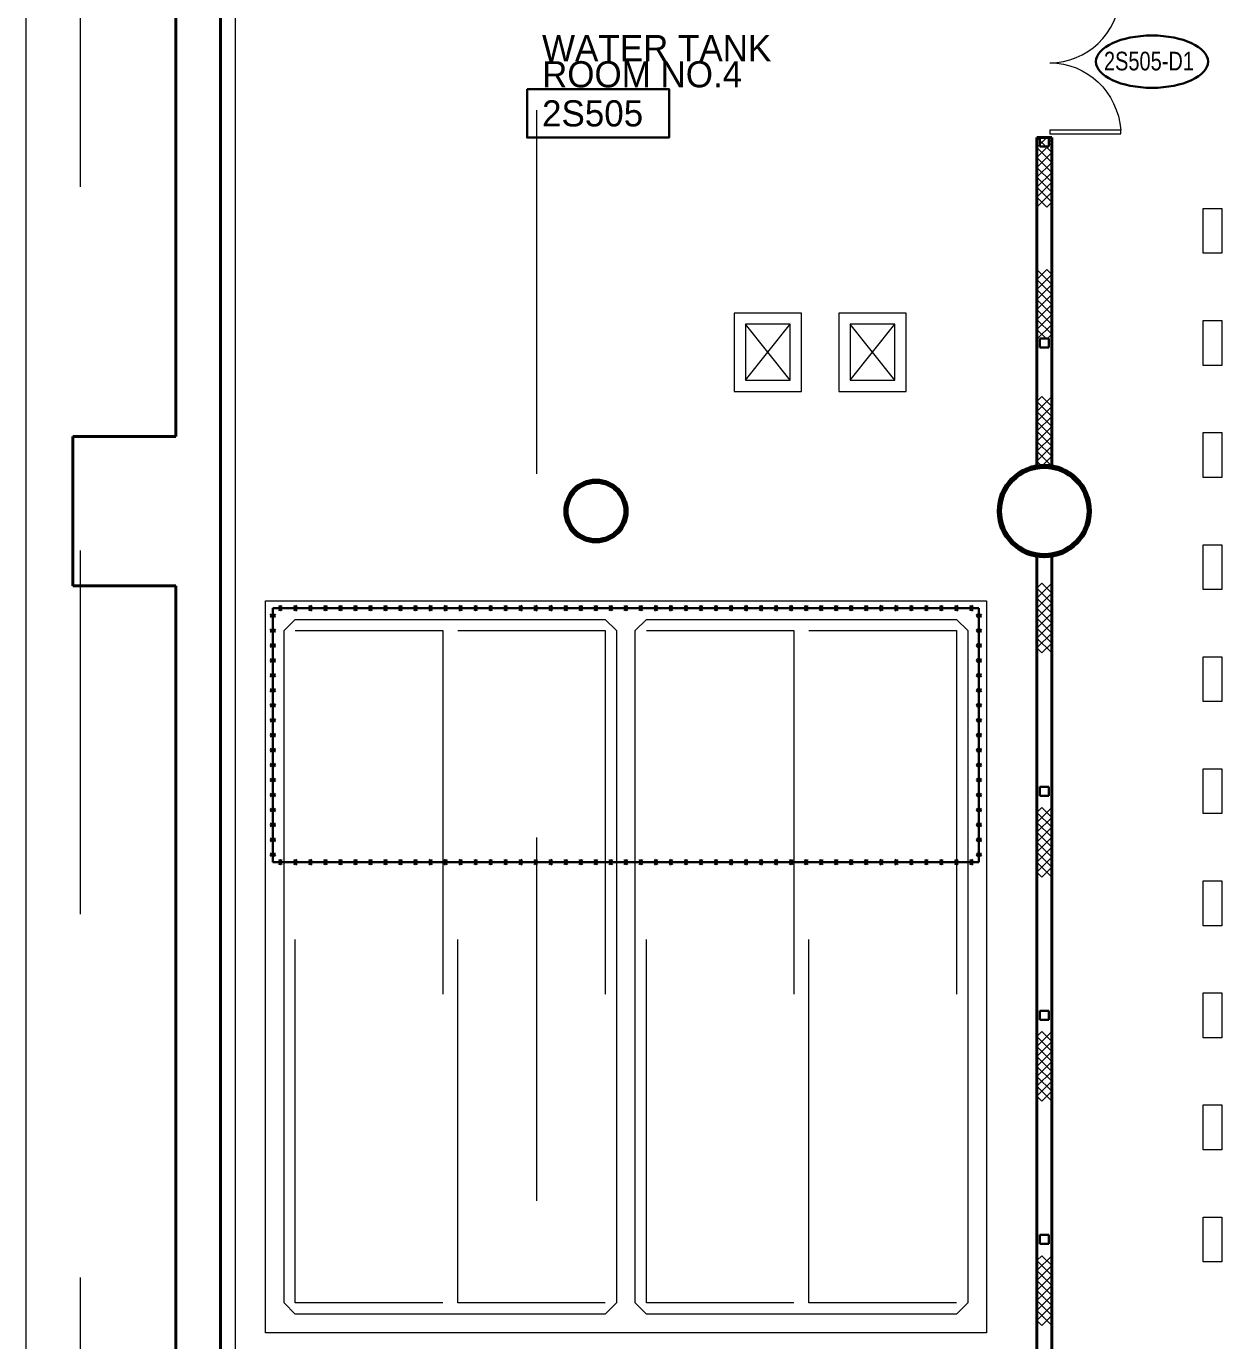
# Model space of a CAD drawing. Header units: metres. Extents: x 1807 to 3745, y 842 to 1968.
# Drawn here: x 3364.38 to 3380.38, y 1212.89 to 1230.49 of the extents above; entities that cross this region are included whole.
import ezdxf
from ezdxf.enums import TextEntityAlignment as Align

# ---------------------------------------------------------------- set-up
doc = ezdxf.new("R2010")
doc.units = ezdxf.units.M
doc.header["$MEASUREMENT"] = 0
doc.linetypes.add('DGN2', pattern=[9.732586, 4.866293, -4.866293])
doc.layers.get('0').update_dxf_attribs({"lineweight": 0})
for name, color, linetype, lineweight in [('Level 1', 7, 'Continuous', 0), ('Level 31', 7, 'Continuous', 0), ('Level 33', 7, 'Continuous', 0), ('Primary Door', 7, 'Continuous', 0), ('TRIRIGA DOOR BOX', 7, 'Continuous', 0)]:
    doc.layers.add(name, color=color, linetype=linetype, lineweight=lineweight)
doc.styles.add('Style-CHAR_FAST_FONT', font='CHAR_FAST_FONT.shx', dxfattribs={"height": 0.2})

# ---------------------------------------------------------------- blocks, each defined once
blk = doc.blocks.new('AnonymusCell_256')
at = {"layer": 'Primary Door', "color": 7, "linetype": 'Continuous', "lineweight": 30}
blk.add_ellipse((0, 0), major_axis=(0.75, 0), ratio=0.466667, dxfattribs=at)
at = {"layer": 'Primary Door', "color": 7, "linetype": 'Continuous', "lineweight": 30, "style": 'Style-CHAR_FAST_FONT', "width": 0.799986}
blk.add_text('2S505-D1', height=0.25, dxfattribs=at).set_placement((-0.643, 0.133), align=Align.TOP_LEFT)

msp = doc.modelspace()

# ---------------------------------------------------------------- linework, layer by layer
at = {"layer": 'Level 1', "color": 7, "linetype": 'Continuous', "lineweight": 40}
for p, q in [((3366.975, 1188.975), (3366.975, 1307.8)), ((3366.375, 1235.4), (3366.375, 1225)), ((3378.1, 1229), (3377.9, 1229)), ((3377.9, 1224.584), (3377.9, 1229)), ((3378.1, 1224.579), (3378.1, 1229)), ((3366.375, 1225), (3365, 1225)), ((3365, 1225), (3365, 1223)), ((3378.1, 1224.6), (3377.9, 1224.6)), ((3377.9, 1212.583), (3377.9, 1223.413)), ((3378.1, 1212.589), (3378.1, 1223.402)), ((3366.375, 1223), (3365, 1223)), ((3366.375, 1223), (3366.375, 1212.6))]:
    msp.add_line(p, q, dxfattribs=at)
at = {"layer": 'Level 1', "color": 7, "linetype": 'DGN2', "lineweight": 13}
msp.add_line((3365.1, 1082.35), (3365.1, 1307.259), dxfattribs=at)
at = {"layer": 'Level 1', "color": 7, "linetype": 'Continuous', "lineweight": 13}
for p, q in [((3364.375, 1186.375), (3364.375, 1306.761)), ((3374.6, 1226.5), (3374, 1226.5)), ((3374, 1226.5), (3374, 1225.75)), ((3374.6, 1225.75), (3374.6, 1226.5)), ((3376, 1226.5), (3375.4, 1226.5)), ((3375.4, 1226.5), (3375.4, 1225.75)), ((3376, 1225.75), (3376, 1226.5)), ((3374, 1225.75), (3374.6, 1225.75)), ((3375.4, 1225.75), (3376, 1225.75)), ((3367.575, 1222.8), (3377.225, 1222.8)), ((3367.575, 1213), (3367.575, 1222.8)), ((3377.225, 1222.8), (3377.225, 1213)), ((3367.825, 1222.4), (3367.975, 1222.55)), ((3367.825, 1213.4), (3367.825, 1222.4)), ((3367.975, 1222.55), (3372.125, 1222.55)), ((3372.125, 1222.55), (3372.275, 1222.4)), ((3372.275, 1222.4), (3372.275, 1213.4)), ((3372.525, 1222.4), (3372.675, 1222.55)), ((3372.525, 1213.4), (3372.525, 1222.4)), ((3372.675, 1222.55), (3376.825, 1222.55)), ((3376.825, 1222.55), (3376.975, 1222.4)), ((3376.975, 1222.4), (3376.975, 1213.4)), ((3367.975, 1213.25), (3367.825, 1213.4)), ((3372.125, 1213.25), (3367.975, 1213.25)), ((3372.275, 1213.4), (3372.125, 1213.25)), ((3372.675, 1213.25), (3372.525, 1213.4)), ((3376.825, 1213.25), (3372.675, 1213.25)), ((3376.975, 1213.4), (3376.825, 1213.25)), ((3377.225, 1213), (3367.575, 1213))]:
    msp.add_line(p, q, dxfattribs=at)
at = {"layer": 'Level 1', "color": 7, "linetype": 'DGN2', "lineweight": 0}
for p, q in [((3371.21, 1078.51), (3371.21, 1301.234)), ((3367.975, 1222.4), (3369.95, 1222.4)), ((3367.975, 1213.4), (3367.975, 1222.4)), ((3369.95, 1222.4), (3369.95, 1213.4)), ((3370.15, 1222.4), (3372.125, 1222.4)), ((3370.15, 1213.4), (3370.15, 1222.4)), ((3372.125, 1222.4), (3372.125, 1213.4)), ((3372.675, 1222.4), (3374.65, 1222.4)), ((3372.675, 1213.4), (3372.675, 1222.4)), ((3374.65, 1222.4), (3374.65, 1213.4)), ((3374.85, 1222.4), (3376.825, 1222.4)), ((3374.85, 1213.4), (3374.85, 1222.4)), ((3376.825, 1222.4), (3376.825, 1213.4)), ((3369.95, 1213.4), (3367.975, 1213.4)), ((3372.125, 1213.4), (3370.15, 1213.4)), ((3374.65, 1213.4), (3372.675, 1213.4)), ((3376.825, 1213.4), (3374.85, 1213.4))]:
    msp.add_line(p, q, dxfattribs=at)
at = {"layer": 'Level 1', "color": 7, "linetype": 'Continuous', "lineweight": 0}
for p, q in [((3367.175, 1212.1), (3367.175, 1241.15)), ((3379.023, 1229.1), (3378.075, 1229.1)), ((3378.075, 1229.1), (3378.075, 1229.05)), ((3379.023, 1229.05), (3379.023, 1229.1)), ((3377.9, 1229), (3378.1, 1228.8)), ((3378.033, 1229), (3377.9, 1228.867)), ((3377.9, 1228.733), (3378.1, 1228.933)), ((3378.1, 1228.933), (3378.033, 1229)), ((3378.075, 1229.05), (3379.023, 1229.05)), ((3377.9, 1228.867), (3378.1, 1228.667)), ((3378.1, 1228.8), (3377.9, 1228.6)), ((3378.1, 1228.533), (3377.9, 1228.733)), ((3378.1, 1228.667), (3377.9, 1228.467)), ((3377.9, 1228.6), (3378.1, 1228.4)), ((3377.9, 1228.333), (3378.1, 1228.533)), ((3377.9, 1228.467), (3378.1, 1228.267)), ((3378.1, 1228.4), (3377.9, 1228.2)), ((3378.1, 1228.133), (3377.9, 1228.333)), ((3378.1, 1228.267), (3377.9, 1228.067)), ((3377.9, 1228.2), (3378.033, 1228.067)), ((3378.033, 1228.067), (3378.1, 1228.133)), ((3380.125, 1228.05), (3380.375, 1228.05)), ((3380.125, 1227.45), (3380.125, 1228.05)), ((3380.375, 1228.05), (3380.375, 1227.45)), ((3380.375, 1227.45), (3380.125, 1227.45)), ((3377.9, 1227.232), (3378.1, 1227.032)), ((3378.033, 1227.232), (3377.9, 1227.099)), ((3377.9, 1226.966), (3378.1, 1227.166)), ((3378.1, 1227.166), (3378.033, 1227.232)), ((3377.9, 1227.099), (3378.1, 1226.899)), ((3378.1, 1227.032), (3377.9, 1226.832)), ((3378.1, 1226.766), (3377.9, 1226.966)), ((3378.1, 1226.899), (3377.9, 1226.699)), ((3377.9, 1226.832), (3378.1, 1226.632)), ((3374.75, 1226.65), (3373.85, 1226.65)), ((3373.85, 1226.65), (3373.85, 1225.6)), ((3374.75, 1225.6), (3374.75, 1226.65)), ((3376.15, 1226.65), (3375.25, 1226.65)), ((3375.25, 1226.65), (3375.25, 1225.6)), ((3376.15, 1225.6), (3376.15, 1226.65)), ((3377.9, 1226.566), (3378.1, 1226.766)), ((3377.9, 1226.699), (3378.1, 1226.499)), ((3378.1, 1226.632), (3377.9, 1226.432)), ((3374, 1225.75), (3374.6, 1226.5)), ((3374.6, 1225.75), (3374, 1226.5)), ((3375.4, 1225.75), (3376, 1226.5)), ((3376, 1225.75), (3375.4, 1226.5)), ((3378.1, 1226.366), (3377.9, 1226.566)), ((3378.1, 1226.499), (3377.9, 1226.299)), ((3380.125, 1226.55), (3380.375, 1226.55)), ((3380.125, 1225.95), (3380.125, 1226.55)), ((3380.375, 1226.55), (3380.375, 1225.95)), ((3377.9, 1226.432), (3378.033, 1226.299)), ((3378.033, 1226.299), (3378.1, 1226.366)), ((3380.375, 1225.95), (3380.125, 1225.95)), ((3373.85, 1225.6), (3374.75, 1225.6)), ((3375.25, 1225.6), (3376.15, 1225.6)), ((3377.967, 1225.533), (3377.9, 1225.467)), ((3377.9, 1225.333), (3378.1, 1225.533)), ((3377.9, 1225.467), (3378.1, 1225.267)), ((3377.9, 1225.2), (3378.1, 1225.4)), ((3378.1, 1225.4), (3377.967, 1225.533)), ((3378.1, 1225.133), (3377.9, 1225.333)), ((3378.1, 1225.267), (3377.9, 1225.067)), ((3378.1, 1225), (3377.9, 1225.2)), ((3377.9, 1224.933), (3378.1, 1225.133)), ((3377.9, 1225.067), (3378.1, 1224.867)), ((3380.125, 1225.05), (3380.375, 1225.05)), ((3380.125, 1224.45), (3380.125, 1225.05)), ((3380.375, 1225.05), (3380.375, 1224.45)), ((3377.9, 1224.8), (3378.1, 1225)), ((3378.1, 1224.733), (3377.9, 1224.933)), ((3378.1, 1224.867), (3377.9, 1224.667)), ((3378.1, 1224.6), (3377.9, 1224.8)), ((3377.967, 1224.6), (3378.1, 1224.733)), ((3377.9, 1224.667), (3377.967, 1224.6)), ((3380.375, 1224.45), (3380.125, 1224.45)), ((3380.125, 1223.55), (3380.375, 1223.55)), ((3380.125, 1222.95), (3380.125, 1223.55)), ((3380.375, 1223.55), (3380.375, 1222.95)), ((3377.967, 1223.033), (3377.9, 1222.967)), ((3377.9, 1222.833), (3378.1, 1223.033)), ((3377.9, 1222.967), (3378.1, 1222.767)), ((3378.1, 1222.9), (3377.967, 1223.033)), ((3380.375, 1222.95), (3380.125, 1222.95)), ((3377.9, 1222.7), (3378.1, 1222.9)), ((3378.1, 1222.633), (3377.9, 1222.833)), ((3378.1, 1222.767), (3377.9, 1222.567)), ((3378.1, 1222.5), (3377.9, 1222.7)), ((3377.9, 1222.433), (3378.1, 1222.633)), ((3377.9, 1222.567), (3378.1, 1222.367)), ((3377.9, 1222.3), (3378.1, 1222.5)), ((3378.1, 1222.233), (3377.9, 1222.433)), ((3378.1, 1222.367), (3377.9, 1222.167)), ((3378.1, 1222.1), (3377.9, 1222.3)), ((3377.967, 1222.1), (3378.1, 1222.233)), ((3377.9, 1222.167), (3377.967, 1222.1)), ((3380.125, 1222.05), (3380.375, 1222.05)), ((3380.125, 1221.45), (3380.125, 1222.05)), ((3380.375, 1222.05), (3380.375, 1221.45)), ((3380.375, 1221.45), (3380.125, 1221.45)), ((3380.125, 1220.55), (3380.375, 1220.55)), ((3380.125, 1219.95), (3380.125, 1220.55)), ((3380.375, 1220.55), (3380.375, 1219.95)), ((3377.967, 1220.033), (3377.9, 1219.967)), ((3377.9, 1219.833), (3378.1, 1220.033)), ((3377.9, 1219.967), (3378.1, 1219.767)), ((3378.1, 1219.9), (3377.967, 1220.033)), ((3380.375, 1219.95), (3380.125, 1219.95)), ((3377.9, 1219.7), (3378.1, 1219.9)), ((3378.1, 1219.633), (3377.9, 1219.833)), ((3378.1, 1219.767), (3377.9, 1219.567)), ((3378.1, 1219.5), (3377.9, 1219.7)), ((3377.9, 1219.433), (3378.1, 1219.633)), ((3377.9, 1219.567), (3378.1, 1219.367)), ((3377.9, 1219.3), (3378.1, 1219.5)), ((3378.1, 1219.233), (3377.9, 1219.433)), ((3378.1, 1219.367), (3377.9, 1219.167)), ((3378.1, 1219.1), (3377.9, 1219.3)), ((3377.967, 1219.1), (3378.1, 1219.233)), ((3377.9, 1219.167), (3377.967, 1219.1)), ((3380.125, 1219.05), (3380.375, 1219.05)), ((3380.125, 1218.45), (3380.125, 1219.05)), ((3380.375, 1219.05), (3380.375, 1218.45)), ((3380.375, 1218.45), (3380.125, 1218.45)), ((3380.125, 1217.55), (3380.375, 1217.55)), ((3380.125, 1216.95), (3380.125, 1217.55)), ((3380.375, 1217.55), (3380.375, 1216.95)), ((3377.967, 1217.033), (3377.9, 1216.967)), ((3377.9, 1216.833), (3378.1, 1217.033)), ((3377.9, 1216.967), (3378.1, 1216.767)), ((3378.1, 1216.9), (3377.967, 1217.033)), ((3380.375, 1216.95), (3380.125, 1216.95)), ((3377.9, 1216.7), (3378.1, 1216.9)), ((3378.1, 1216.633), (3377.9, 1216.833)), ((3378.1, 1216.767), (3377.9, 1216.567)), ((3378.1, 1216.5), (3377.9, 1216.7)), ((3377.9, 1216.433), (3378.1, 1216.633)), ((3377.9, 1216.567), (3378.1, 1216.367)), ((3377.9, 1216.3), (3378.1, 1216.5)), ((3378.1, 1216.233), (3377.9, 1216.433)), ((3378.1, 1216.367), (3377.9, 1216.167)), ((3378.1, 1216.1), (3377.9, 1216.3)), ((3377.9, 1216.167), (3377.967, 1216.1)), ((3377.967, 1216.1), (3378.1, 1216.233)), ((3380.125, 1216.05), (3380.375, 1216.05)), ((3380.125, 1215.45), (3380.125, 1216.05)), ((3380.375, 1216.05), (3380.375, 1215.45)), ((3380.375, 1215.45), (3380.125, 1215.45)), ((3380.125, 1214.55), (3380.375, 1214.55)), ((3380.125, 1213.95), (3380.125, 1214.55)), ((3380.375, 1214.55), (3380.375, 1213.95)), ((3377.967, 1214.033), (3377.9, 1213.967)), ((3377.9, 1213.833), (3378.1, 1214.033)), ((3377.9, 1213.967), (3378.1, 1213.767)), ((3378.1, 1213.9), (3377.967, 1214.033)), ((3377.9, 1213.7), (3378.1, 1213.9)), ((3378.1, 1213.633), (3377.9, 1213.833)), ((3380.375, 1213.95), (3380.125, 1213.95)), ((3378.1, 1213.767), (3377.9, 1213.567)), ((3378.1, 1213.5), (3377.9, 1213.7)), ((3377.9, 1213.433), (3378.1, 1213.633)), ((3377.9, 1213.567), (3378.1, 1213.367)), ((3377.9, 1213.3), (3378.1, 1213.5)), ((3378.1, 1213.233), (3377.9, 1213.433)), ((3378.1, 1213.367), (3377.9, 1213.167)), ((3378.1, 1213.1), (3377.9, 1213.3)), ((3377.9, 1213.167), (3377.967, 1213.1)), ((3377.967, 1213.1), (3378.1, 1213.233))]:
    msp.add_line(p, q, dxfattribs=at)
at = {"layer": 'Level 1', "color": 7, "linetype": 'Continuous', "lineweight": 30}
for p, q in [((3377.94, 1229), (3378.06, 1229)), ((3377.94, 1228.88), (3377.94, 1229)), ((3378.06, 1229), (3378.06, 1228.88)), ((3378.06, 1228.88), (3377.94, 1228.88)), ((3377.94, 1226.31), (3378.06, 1226.31)), ((3377.94, 1226.19), (3377.94, 1226.31)), ((3378.06, 1226.31), (3378.06, 1226.19)), ((3378.06, 1226.19), (3377.94, 1226.19)), ((3367.641, 1222.618), (3367.667, 1222.603)), ((3367.641, 1222.582), (3367.667, 1222.597)), ((3367.667, 1222.603), (3367.683, 1222.603)), ((3367.667, 1222.597), (3367.683, 1222.597)), ((3367.675, 1222.7), (3377.125, 1222.7)), ((3367.675, 1219.3), (3367.675, 1222.7)), ((3367.683, 1222.603), (3367.709, 1222.618)), ((3367.683, 1222.597), (3367.709, 1222.582)), ((3367.758, 1222.734), (3367.773, 1222.708)), ((3367.773, 1222.692), (3367.758, 1222.666)), ((3367.773, 1222.708), (3367.773, 1222.692)), ((3367.793, 1222.734), (3367.778, 1222.708)), ((3367.778, 1222.708), (3367.778, 1222.692)), ((3367.778, 1222.692), (3367.793, 1222.666)), ((3367.959, 1222.734), (3367.974, 1222.708)), ((3367.974, 1222.692), (3367.959, 1222.666)), ((3367.974, 1222.708), (3367.974, 1222.692)), ((3367.994, 1222.734), (3367.979, 1222.708)), ((3367.979, 1222.708), (3367.979, 1222.692)), ((3367.979, 1222.692), (3367.994, 1222.666)), ((3368.16, 1222.734), (3368.175, 1222.708)), ((3368.175, 1222.692), (3368.16, 1222.666)), ((3368.175, 1222.708), (3368.175, 1222.692)), ((3368.195, 1222.734), (3368.18, 1222.708)), ((3368.18, 1222.708), (3368.18, 1222.692)), ((3368.18, 1222.692), (3368.195, 1222.666)), ((3368.361, 1222.734), (3368.376, 1222.708)), ((3368.376, 1222.692), (3368.361, 1222.666)), ((3368.376, 1222.708), (3368.376, 1222.692)), ((3368.396, 1222.734), (3368.382, 1222.708)), ((3368.382, 1222.708), (3368.382, 1222.692)), ((3368.382, 1222.692), (3368.396, 1222.666)), ((3368.562, 1222.734), (3368.577, 1222.708)), ((3368.577, 1222.692), (3368.562, 1222.666)), ((3368.577, 1222.708), (3368.577, 1222.692)), ((3368.597, 1222.734), (3368.583, 1222.708)), ((3368.583, 1222.708), (3368.583, 1222.692)), ((3368.583, 1222.692), (3368.597, 1222.666)), ((3368.763, 1222.734), (3368.778, 1222.708)), ((3368.778, 1222.692), (3368.763, 1222.666)), ((3368.778, 1222.708), (3368.778, 1222.692)), ((3368.799, 1222.734), (3368.784, 1222.708)), ((3368.784, 1222.708), (3368.784, 1222.692)), ((3368.784, 1222.692), (3368.799, 1222.666)), ((3368.964, 1222.734), (3368.979, 1222.708)), ((3368.979, 1222.692), (3368.964, 1222.666)), ((3368.979, 1222.708), (3368.979, 1222.692)), ((3369, 1222.734), (3368.985, 1222.708)), ((3368.985, 1222.708), (3368.985, 1222.692)), ((3368.985, 1222.692), (3369, 1222.666)), ((3369.165, 1222.734), (3369.18, 1222.708)), ((3369.18, 1222.692), (3369.165, 1222.666)), ((3369.18, 1222.708), (3369.18, 1222.692)), ((3369.201, 1222.734), (3369.186, 1222.708)), ((3369.186, 1222.708), (3369.186, 1222.692)), ((3369.186, 1222.692), (3369.201, 1222.666)), ((3369.366, 1222.734), (3369.381, 1222.708)), ((3369.381, 1222.692), (3369.366, 1222.666)), ((3369.381, 1222.708), (3369.381, 1222.692)), ((3369.402, 1222.734), (3369.387, 1222.708)), ((3369.387, 1222.708), (3369.387, 1222.692)), ((3369.387, 1222.692), (3369.402, 1222.666)), ((3369.567, 1222.734), (3369.582, 1222.708)), ((3369.582, 1222.692), (3369.567, 1222.666)), ((3369.582, 1222.708), (3369.582, 1222.692)), ((3369.603, 1222.734), (3369.588, 1222.708)), ((3369.588, 1222.708), (3369.588, 1222.692)), ((3369.588, 1222.692), (3369.603, 1222.666)), ((3369.768, 1222.734), (3369.783, 1222.708)), ((3369.783, 1222.692), (3369.768, 1222.666)), ((3369.783, 1222.708), (3369.783, 1222.692)), ((3369.804, 1222.734), (3369.789, 1222.708)), ((3369.789, 1222.708), (3369.789, 1222.692)), ((3369.789, 1222.692), (3369.804, 1222.666)), ((3369.97, 1222.734), (3369.984, 1222.708)), ((3369.984, 1222.692), (3369.97, 1222.666)), ((3369.984, 1222.708), (3369.984, 1222.692)), ((3370.005, 1222.734), (3369.99, 1222.708)), ((3369.99, 1222.708), (3369.99, 1222.692)), ((3369.99, 1222.692), (3370.005, 1222.666)), ((3370.171, 1222.734), (3370.186, 1222.708)), ((3370.186, 1222.692), (3370.171, 1222.666)), ((3370.186, 1222.708), (3370.186, 1222.692)), ((3370.206, 1222.734), (3370.191, 1222.708)), ((3370.191, 1222.708), (3370.191, 1222.692)), ((3370.191, 1222.692), (3370.206, 1222.666)), ((3370.372, 1222.734), (3370.387, 1222.708)), ((3370.387, 1222.692), (3370.372, 1222.666)), ((3370.387, 1222.708), (3370.387, 1222.692)), ((3370.407, 1222.734), (3370.392, 1222.708)), ((3370.392, 1222.708), (3370.392, 1222.692)), ((3370.392, 1222.692), (3370.407, 1222.666)), ((3370.573, 1222.734), (3370.588, 1222.708)), ((3370.588, 1222.692), (3370.573, 1222.666)), ((3370.588, 1222.708), (3370.588, 1222.692)), ((3370.608, 1222.734), (3370.593, 1222.708)), ((3370.593, 1222.708), (3370.593, 1222.692)), ((3370.593, 1222.692), (3370.608, 1222.666)), ((3370.774, 1222.734), (3370.789, 1222.708)), ((3370.789, 1222.692), (3370.774, 1222.666)), ((3370.789, 1222.708), (3370.789, 1222.692)), ((3370.809, 1222.734), (3370.794, 1222.708)), ((3370.794, 1222.708), (3370.794, 1222.692)), ((3370.794, 1222.692), (3370.809, 1222.666)), ((3370.975, 1222.734), (3370.99, 1222.708)), ((3370.99, 1222.692), (3370.975, 1222.666)), ((3370.99, 1222.708), (3370.99, 1222.692)), ((3371.01, 1222.734), (3370.995, 1222.708)), ((3370.995, 1222.708), (3370.995, 1222.692)), ((3370.995, 1222.692), (3371.01, 1222.666)), ((3371.176, 1222.734), (3371.191, 1222.708)), ((3371.191, 1222.692), (3371.176, 1222.666)), ((3371.191, 1222.708), (3371.191, 1222.692)), ((3371.211, 1222.734), (3371.196, 1222.708)), ((3371.196, 1222.708), (3371.196, 1222.692)), ((3371.196, 1222.692), (3371.211, 1222.666)), ((3371.377, 1222.734), (3371.392, 1222.708)), ((3371.392, 1222.692), (3371.377, 1222.666)), ((3371.392, 1222.708), (3371.392, 1222.692)), ((3371.412, 1222.734), (3371.397, 1222.708)), ((3371.397, 1222.708), (3371.397, 1222.692)), ((3371.397, 1222.692), (3371.412, 1222.666)), ((3371.578, 1222.734), (3371.593, 1222.708)), ((3371.593, 1222.692), (3371.578, 1222.666)), ((3371.593, 1222.708), (3371.593, 1222.692)), ((3371.613, 1222.734), (3371.599, 1222.708)), ((3371.599, 1222.708), (3371.599, 1222.692)), ((3371.599, 1222.692), (3371.613, 1222.666)), ((3371.779, 1222.734), (3371.794, 1222.708)), ((3371.794, 1222.692), (3371.779, 1222.666)), ((3371.794, 1222.708), (3371.794, 1222.692)), ((3371.814, 1222.734), (3371.8, 1222.708)), ((3371.8, 1222.708), (3371.8, 1222.692)), ((3371.8, 1222.692), (3371.814, 1222.666)), ((3371.98, 1222.734), (3371.995, 1222.708)), ((3371.995, 1222.692), (3371.98, 1222.666)), ((3371.995, 1222.708), (3371.995, 1222.692)), ((3372.016, 1222.734), (3372.001, 1222.708)), ((3372.001, 1222.708), (3372.001, 1222.692)), ((3372.001, 1222.692), (3372.016, 1222.666)), ((3372.181, 1222.734), (3372.196, 1222.708)), ((3372.196, 1222.692), (3372.181, 1222.666)), ((3372.196, 1222.708), (3372.196, 1222.692)), ((3372.217, 1222.734), (3372.202, 1222.708)), ((3372.202, 1222.708), (3372.202, 1222.692)), ((3372.202, 1222.692), (3372.217, 1222.666)), ((3372.382, 1222.734), (3372.397, 1222.708)), ((3372.397, 1222.692), (3372.382, 1222.666)), ((3372.397, 1222.708), (3372.397, 1222.692)), ((3372.418, 1222.734), (3372.403, 1222.708)), ((3372.403, 1222.708), (3372.403, 1222.692)), ((3372.403, 1222.692), (3372.418, 1222.666)), ((3372.583, 1222.734), (3372.598, 1222.708)), ((3372.598, 1222.692), (3372.583, 1222.666)), ((3372.598, 1222.708), (3372.598, 1222.692)), ((3372.619, 1222.734), (3372.604, 1222.708)), ((3372.604, 1222.708), (3372.604, 1222.692)), ((3372.604, 1222.692), (3372.619, 1222.666)), ((3372.784, 1222.734), (3372.799, 1222.708)), ((3372.799, 1222.692), (3372.784, 1222.666)), ((3372.799, 1222.708), (3372.799, 1222.692)), ((3372.82, 1222.734), (3372.805, 1222.708)), ((3372.805, 1222.708), (3372.805, 1222.692)), ((3372.805, 1222.692), (3372.82, 1222.666)), ((3372.985, 1222.734), (3373, 1222.708)), ((3373, 1222.692), (3372.985, 1222.666)), ((3373, 1222.708), (3373, 1222.692)), ((3373.021, 1222.734), (3373.006, 1222.708)), ((3373.006, 1222.708), (3373.006, 1222.692)), ((3373.006, 1222.692), (3373.021, 1222.666)), ((3373.187, 1222.734), (3373.201, 1222.708)), ((3373.201, 1222.692), (3373.187, 1222.666)), ((3373.201, 1222.708), (3373.201, 1222.692)), ((3373.222, 1222.734), (3373.207, 1222.708)), ((3373.207, 1222.708), (3373.207, 1222.692)), ((3373.207, 1222.692), (3373.222, 1222.666)), ((3373.388, 1222.734), (3373.403, 1222.708)), ((3373.403, 1222.692), (3373.388, 1222.666)), ((3373.403, 1222.708), (3373.403, 1222.692)), ((3373.423, 1222.734), (3373.408, 1222.708)), ((3373.408, 1222.708), (3373.408, 1222.692)), ((3373.408, 1222.692), (3373.423, 1222.666)), ((3373.589, 1222.734), (3373.604, 1222.708)), ((3373.604, 1222.692), (3373.589, 1222.666)), ((3373.604, 1222.708), (3373.604, 1222.692)), ((3373.624, 1222.734), (3373.609, 1222.708)), ((3373.609, 1222.708), (3373.609, 1222.692)), ((3373.609, 1222.692), (3373.624, 1222.666)), ((3373.79, 1222.734), (3373.805, 1222.708)), ((3373.805, 1222.692), (3373.79, 1222.666)), ((3373.805, 1222.708), (3373.805, 1222.692)), ((3373.825, 1222.734), (3373.81, 1222.708)), ((3373.81, 1222.708), (3373.81, 1222.692)), ((3373.81, 1222.692), (3373.825, 1222.666)), ((3373.991, 1222.734), (3374.006, 1222.708)), ((3374.006, 1222.692), (3373.991, 1222.666)), ((3374.006, 1222.708), (3374.006, 1222.692)), ((3374.026, 1222.734), (3374.011, 1222.708)), ((3374.011, 1222.708), (3374.011, 1222.692)), ((3374.011, 1222.692), (3374.026, 1222.666)), ((3374.192, 1222.734), (3374.207, 1222.708)), ((3374.207, 1222.692), (3374.192, 1222.666)), ((3374.207, 1222.708), (3374.207, 1222.692)), ((3374.227, 1222.734), (3374.212, 1222.708)), ((3374.212, 1222.708), (3374.212, 1222.692)), ((3374.212, 1222.692), (3374.227, 1222.666)), ((3374.393, 1222.734), (3374.408, 1222.708)), ((3374.408, 1222.692), (3374.393, 1222.666)), ((3374.408, 1222.708), (3374.408, 1222.692)), ((3374.428, 1222.734), (3374.413, 1222.708)), ((3374.413, 1222.708), (3374.413, 1222.692)), ((3374.413, 1222.692), (3374.428, 1222.666)), ((3374.594, 1222.734), (3374.609, 1222.708)), ((3374.609, 1222.692), (3374.594, 1222.666)), ((3374.609, 1222.708), (3374.609, 1222.692)), ((3374.629, 1222.734), (3374.614, 1222.708)), ((3374.614, 1222.708), (3374.614, 1222.692)), ((3374.614, 1222.692), (3374.629, 1222.666)), ((3374.795, 1222.734), (3374.81, 1222.708)), ((3374.81, 1222.692), (3374.795, 1222.666)), ((3374.81, 1222.708), (3374.81, 1222.692)), ((3374.83, 1222.734), (3374.816, 1222.708)), ((3374.816, 1222.708), (3374.816, 1222.692)), ((3374.816, 1222.692), (3374.83, 1222.666)), ((3374.996, 1222.734), (3375.011, 1222.708)), ((3375.011, 1222.692), (3374.996, 1222.666)), ((3375.011, 1222.708), (3375.011, 1222.692)), ((3375.032, 1222.734), (3375.017, 1222.708)), ((3375.017, 1222.708), (3375.017, 1222.692)), ((3375.017, 1222.692), (3375.032, 1222.666)), ((3375.197, 1222.734), (3375.212, 1222.708)), ((3375.212, 1222.692), (3375.197, 1222.666)), ((3375.212, 1222.708), (3375.212, 1222.692)), ((3375.233, 1222.734), (3375.218, 1222.708)), ((3375.218, 1222.708), (3375.218, 1222.692)), ((3375.218, 1222.692), (3375.233, 1222.666)), ((3375.398, 1222.734), (3375.413, 1222.708)), ((3375.413, 1222.692), (3375.398, 1222.666)), ((3375.413, 1222.708), (3375.413, 1222.692)), ((3375.434, 1222.734), (3375.419, 1222.708)), ((3375.419, 1222.708), (3375.419, 1222.692)), ((3375.419, 1222.692), (3375.434, 1222.666)), ((3375.599, 1222.734), (3375.614, 1222.708)), ((3375.614, 1222.692), (3375.599, 1222.666)), ((3375.614, 1222.708), (3375.614, 1222.692)), ((3375.635, 1222.734), (3375.62, 1222.708)), ((3375.62, 1222.708), (3375.62, 1222.692)), ((3375.62, 1222.692), (3375.635, 1222.666)), ((3375.8, 1222.734), (3375.815, 1222.708)), ((3375.815, 1222.692), (3375.8, 1222.666)), ((3375.815, 1222.708), (3375.815, 1222.692)), ((3375.836, 1222.734), (3375.821, 1222.708)), ((3375.821, 1222.708), (3375.821, 1222.692)), ((3375.821, 1222.692), (3375.836, 1222.666)), ((3376.001, 1222.734), (3376.016, 1222.708)), ((3376.016, 1222.692), (3376.001, 1222.666)), ((3376.016, 1222.708), (3376.016, 1222.692)), ((3376.037, 1222.734), (3376.022, 1222.708)), ((3376.022, 1222.708), (3376.022, 1222.692)), ((3376.022, 1222.692), (3376.037, 1222.666)), ((3376.203, 1222.734), (3376.217, 1222.708)), ((3376.217, 1222.692), (3376.203, 1222.666)), ((3376.217, 1222.708), (3376.217, 1222.692)), ((3376.238, 1222.734), (3376.223, 1222.708)), ((3376.223, 1222.708), (3376.223, 1222.692)), ((3376.223, 1222.692), (3376.238, 1222.666)), ((3376.404, 1222.734), (3376.418, 1222.708)), ((3376.418, 1222.692), (3376.404, 1222.666)), ((3376.418, 1222.708), (3376.418, 1222.692)), ((3376.439, 1222.734), (3376.424, 1222.708)), ((3376.424, 1222.708), (3376.424, 1222.692)), ((3376.424, 1222.692), (3376.439, 1222.666)), ((3376.605, 1222.734), (3376.62, 1222.708)), ((3376.62, 1222.692), (3376.605, 1222.666)), ((3376.62, 1222.708), (3376.62, 1222.692)), ((3376.64, 1222.734), (3376.625, 1222.708)), ((3376.625, 1222.708), (3376.625, 1222.692)), ((3376.625, 1222.692), (3376.64, 1222.666)), ((3376.806, 1222.734), (3376.821, 1222.708)), ((3376.821, 1222.692), (3376.806, 1222.666)), ((3376.821, 1222.708), (3376.821, 1222.692)), ((3376.841, 1222.734), (3376.826, 1222.708)), ((3376.826, 1222.708), (3376.826, 1222.692)), ((3376.826, 1222.692), (3376.841, 1222.666)), ((3377.007, 1222.734), (3377.022, 1222.708)), ((3377.022, 1222.692), (3377.007, 1222.666)), ((3377.022, 1222.708), (3377.022, 1222.692)), ((3377.042, 1222.734), (3377.027, 1222.708)), ((3377.027, 1222.708), (3377.027, 1222.692)), ((3377.027, 1222.692), (3377.042, 1222.666)), ((3377.117, 1222.603), (3377.091, 1222.618)), ((3377.117, 1222.597), (3377.091, 1222.582)), ((3377.133, 1222.603), (3377.117, 1222.603)), ((3377.133, 1222.597), (3377.117, 1222.597)), ((3377.125, 1222.7), (3377.125, 1219.3)), ((3377.159, 1222.618), (3377.133, 1222.603)), ((3377.159, 1222.582), (3377.133, 1222.597)), ((3367.641, 1222.418), (3367.667, 1222.403)), ((3367.641, 1222.382), (3367.667, 1222.397)), ((3367.667, 1222.403), (3367.683, 1222.403)), ((3367.667, 1222.397), (3367.683, 1222.397)), ((3367.683, 1222.403), (3367.709, 1222.418)), ((3367.683, 1222.397), (3367.709, 1222.382)), ((3377.117, 1222.403), (3377.091, 1222.418)), ((3377.117, 1222.397), (3377.091, 1222.382)), ((3377.133, 1222.403), (3377.117, 1222.403)), ((3377.133, 1222.397), (3377.117, 1222.397)), ((3377.159, 1222.418), (3377.133, 1222.403)), ((3377.159, 1222.382), (3377.133, 1222.397)), ((3367.641, 1222.218), (3367.667, 1222.203)), ((3367.641, 1222.182), (3367.667, 1222.197)), ((3367.667, 1222.203), (3367.683, 1222.203)), ((3367.667, 1222.197), (3367.683, 1222.197)), ((3367.683, 1222.203), (3367.709, 1222.218)), ((3367.683, 1222.197), (3367.709, 1222.182)), ((3377.117, 1222.203), (3377.091, 1222.218)), ((3377.117, 1222.197), (3377.091, 1222.182)), ((3377.133, 1222.203), (3377.117, 1222.203)), ((3377.133, 1222.197), (3377.117, 1222.197)), ((3377.159, 1222.218), (3377.133, 1222.203)), ((3377.159, 1222.182), (3377.133, 1222.197)), ((3367.641, 1222.018), (3367.667, 1222.003)), ((3367.641, 1221.982), (3367.667, 1221.997)), ((3367.667, 1222.003), (3367.683, 1222.003)), ((3367.667, 1221.997), (3367.683, 1221.997)), ((3367.683, 1222.003), (3367.709, 1222.018)), ((3367.683, 1221.997), (3367.709, 1221.982)), ((3377.117, 1222.003), (3377.091, 1222.018)), ((3377.117, 1221.997), (3377.091, 1221.982)), ((3377.133, 1222.003), (3377.117, 1222.003)), ((3377.133, 1221.997), (3377.117, 1221.997)), ((3377.159, 1222.018), (3377.133, 1222.003)), ((3377.159, 1221.982), (3377.133, 1221.997)), ((3367.641, 1221.818), (3367.667, 1221.803)), ((3367.641, 1221.782), (3367.667, 1221.797)), ((3367.667, 1221.803), (3367.683, 1221.803)), ((3367.667, 1221.797), (3367.683, 1221.797)), ((3367.683, 1221.803), (3367.709, 1221.818)), ((3367.683, 1221.797), (3367.709, 1221.782)), ((3377.117, 1221.803), (3377.091, 1221.818)), ((3377.117, 1221.797), (3377.091, 1221.782)), ((3377.133, 1221.803), (3377.117, 1221.803)), ((3377.133, 1221.797), (3377.117, 1221.797)), ((3377.159, 1221.818), (3377.133, 1221.803)), ((3377.159, 1221.782), (3377.133, 1221.797)), ((3367.641, 1221.618), (3367.667, 1221.603)), ((3367.641, 1221.582), (3367.667, 1221.597)), ((3367.667, 1221.603), (3367.683, 1221.603)), ((3367.667, 1221.597), (3367.683, 1221.597)), ((3367.683, 1221.603), (3367.709, 1221.618)), ((3367.683, 1221.597), (3367.709, 1221.582)), ((3377.117, 1221.603), (3377.091, 1221.618)), ((3377.117, 1221.597), (3377.091, 1221.582)), ((3377.133, 1221.603), (3377.117, 1221.603)), ((3377.133, 1221.597), (3377.117, 1221.597)), ((3377.159, 1221.618), (3377.133, 1221.603)), ((3377.159, 1221.582), (3377.133, 1221.597)), ((3367.641, 1221.418), (3367.667, 1221.403)), ((3367.641, 1221.382), (3367.667, 1221.397)), ((3367.667, 1221.403), (3367.683, 1221.403)), ((3367.667, 1221.397), (3367.683, 1221.397)), ((3367.683, 1221.403), (3367.709, 1221.418)), ((3367.683, 1221.397), (3367.709, 1221.382)), ((3377.117, 1221.403), (3377.091, 1221.418)), ((3377.117, 1221.397), (3377.091, 1221.382)), ((3377.133, 1221.403), (3377.117, 1221.403)), ((3377.133, 1221.397), (3377.117, 1221.397)), ((3377.159, 1221.418), (3377.133, 1221.403)), ((3377.159, 1221.382), (3377.133, 1221.397)), ((3367.641, 1221.218), (3367.667, 1221.203)), ((3367.641, 1221.182), (3367.667, 1221.197)), ((3367.667, 1221.203), (3367.683, 1221.203)), ((3367.667, 1221.197), (3367.683, 1221.197)), ((3367.683, 1221.203), (3367.709, 1221.218)), ((3367.683, 1221.197), (3367.709, 1221.182)), ((3377.117, 1221.203), (3377.091, 1221.218)), ((3377.117, 1221.197), (3377.091, 1221.182)), ((3377.133, 1221.203), (3377.117, 1221.203)), ((3377.133, 1221.197), (3377.117, 1221.197)), ((3377.159, 1221.218), (3377.133, 1221.203)), ((3377.159, 1221.182), (3377.133, 1221.197)), ((3367.641, 1221.018), (3367.667, 1221.003)), ((3367.641, 1220.982), (3367.667, 1220.997)), ((3367.667, 1221.003), (3367.683, 1221.003)), ((3367.667, 1220.997), (3367.683, 1220.997)), ((3367.683, 1221.003), (3367.709, 1221.018)), ((3367.683, 1220.997), (3367.709, 1220.982)), ((3377.117, 1221.003), (3377.091, 1221.018)), ((3377.117, 1220.997), (3377.091, 1220.982)), ((3377.133, 1221.003), (3377.117, 1221.003)), ((3377.133, 1220.997), (3377.117, 1220.997)), ((3377.159, 1221.018), (3377.133, 1221.003)), ((3377.159, 1220.982), (3377.133, 1220.997)), ((3367.641, 1220.818), (3367.667, 1220.803)), ((3367.683, 1220.803), (3367.709, 1220.818)), ((3377.117, 1220.803), (3377.091, 1220.818)), ((3377.159, 1220.818), (3377.133, 1220.803)), ((3367.641, 1220.782), (3367.667, 1220.797)), ((3367.667, 1220.803), (3367.683, 1220.803)), ((3367.667, 1220.797), (3367.683, 1220.797)), ((3367.683, 1220.797), (3367.709, 1220.782)), ((3377.117, 1220.797), (3377.091, 1220.782)), ((3377.133, 1220.803), (3377.117, 1220.803)), ((3377.133, 1220.797), (3377.117, 1220.797)), ((3377.159, 1220.782), (3377.133, 1220.797)), ((3367.641, 1220.618), (3367.667, 1220.603)), ((3367.641, 1220.582), (3367.667, 1220.597)), ((3367.667, 1220.603), (3367.683, 1220.603)), ((3367.667, 1220.597), (3367.683, 1220.597)), ((3367.683, 1220.603), (3367.709, 1220.618)), ((3367.683, 1220.597), (3367.709, 1220.582)), ((3377.117, 1220.603), (3377.091, 1220.618)), ((3377.117, 1220.597), (3377.091, 1220.582)), ((3377.133, 1220.603), (3377.117, 1220.603)), ((3377.133, 1220.597), (3377.117, 1220.597)), ((3377.159, 1220.618), (3377.133, 1220.603)), ((3377.159, 1220.582), (3377.133, 1220.597)), ((3367.641, 1220.418), (3367.667, 1220.403)), ((3367.641, 1220.382), (3367.667, 1220.397)), ((3367.667, 1220.403), (3367.683, 1220.403)), ((3367.667, 1220.397), (3367.683, 1220.397)), ((3367.683, 1220.403), (3367.709, 1220.418)), ((3367.683, 1220.397), (3367.709, 1220.382)), ((3377.117, 1220.403), (3377.091, 1220.418)), ((3377.117, 1220.397), (3377.091, 1220.382)), ((3377.133, 1220.403), (3377.117, 1220.403)), ((3377.133, 1220.397), (3377.117, 1220.397)), ((3377.159, 1220.418), (3377.133, 1220.403)), ((3377.159, 1220.382), (3377.133, 1220.397)), ((3377.94, 1220.31), (3378.06, 1220.31)), ((3377.94, 1220.19), (3377.94, 1220.31)), ((3378.06, 1220.31), (3378.06, 1220.19)), ((3367.641, 1220.218), (3367.667, 1220.203)), ((3367.641, 1220.182), (3367.667, 1220.197)), ((3367.667, 1220.203), (3367.683, 1220.203)), ((3367.667, 1220.197), (3367.683, 1220.197)), ((3367.683, 1220.203), (3367.709, 1220.218)), ((3367.683, 1220.197), (3367.709, 1220.182)), ((3377.117, 1220.203), (3377.091, 1220.218)), ((3377.117, 1220.197), (3377.091, 1220.182)), ((3377.133, 1220.203), (3377.117, 1220.203)), ((3377.133, 1220.197), (3377.117, 1220.197)), ((3377.159, 1220.218), (3377.133, 1220.203)), ((3377.159, 1220.182), (3377.133, 1220.197)), ((3378.06, 1220.19), (3377.94, 1220.19)), ((3367.641, 1220.018), (3367.667, 1220.003)), ((3367.641, 1219.982), (3367.667, 1219.997)), ((3367.667, 1220.003), (3367.683, 1220.003)), ((3367.667, 1219.997), (3367.683, 1219.997)), ((3367.683, 1220.003), (3367.709, 1220.018)), ((3367.683, 1219.997), (3367.709, 1219.982)), ((3377.117, 1220.003), (3377.091, 1220.018)), ((3377.117, 1219.997), (3377.091, 1219.982)), ((3377.133, 1220.003), (3377.117, 1220.003)), ((3377.133, 1219.997), (3377.117, 1219.997)), ((3377.159, 1220.018), (3377.133, 1220.003)), ((3377.159, 1219.982), (3377.133, 1219.997)), ((3367.641, 1219.818), (3367.667, 1219.803)), ((3367.641, 1219.782), (3367.667, 1219.797)), ((3367.667, 1219.803), (3367.683, 1219.803)), ((3367.667, 1219.797), (3367.683, 1219.797)), ((3367.683, 1219.803), (3367.709, 1219.818)), ((3367.683, 1219.797), (3367.709, 1219.782)), ((3377.117, 1219.803), (3377.091, 1219.818)), ((3377.117, 1219.797), (3377.091, 1219.782)), ((3377.133, 1219.803), (3377.117, 1219.803)), ((3377.133, 1219.797), (3377.117, 1219.797)), ((3377.159, 1219.818), (3377.133, 1219.803)), ((3377.159, 1219.782), (3377.133, 1219.797)), ((3367.641, 1219.618), (3367.667, 1219.603)), ((3367.641, 1219.582), (3367.667, 1219.597)), ((3367.667, 1219.603), (3367.683, 1219.603)), ((3367.667, 1219.597), (3367.683, 1219.597)), ((3367.683, 1219.603), (3367.709, 1219.618)), ((3367.683, 1219.597), (3367.709, 1219.582)), ((3377.117, 1219.603), (3377.091, 1219.618)), ((3377.117, 1219.597), (3377.091, 1219.582)), ((3377.133, 1219.603), (3377.117, 1219.603)), ((3377.133, 1219.597), (3377.117, 1219.597)), ((3377.159, 1219.618), (3377.133, 1219.603)), ((3377.159, 1219.582), (3377.133, 1219.597)), ((3367.641, 1219.418), (3367.667, 1219.403)), ((3367.683, 1219.403), (3367.709, 1219.418)), ((3377.117, 1219.403), (3377.091, 1219.418)), ((3377.159, 1219.418), (3377.133, 1219.403)), ((3367.641, 1219.382), (3367.667, 1219.397)), ((3367.667, 1219.403), (3367.683, 1219.403)), ((3367.667, 1219.397), (3367.683, 1219.397)), ((3377.125, 1219.3), (3367.675, 1219.3)), ((3367.683, 1219.397), (3367.709, 1219.382)), ((3367.773, 1219.308), (3367.758, 1219.334)), ((3367.758, 1219.266), (3367.773, 1219.292)), ((3367.773, 1219.292), (3367.773, 1219.308)), ((3367.778, 1219.308), (3367.793, 1219.334)), ((3367.778, 1219.292), (3367.778, 1219.308)), ((3367.793, 1219.266), (3367.778, 1219.292)), ((3367.974, 1219.308), (3367.959, 1219.334)), ((3367.959, 1219.266), (3367.974, 1219.292)), ((3367.974, 1219.292), (3367.974, 1219.308)), ((3367.979, 1219.308), (3367.994, 1219.334)), ((3367.979, 1219.292), (3367.979, 1219.308)), ((3367.994, 1219.266), (3367.979, 1219.292)), ((3368.175, 1219.308), (3368.16, 1219.334)), ((3368.16, 1219.266), (3368.175, 1219.292)), ((3368.175, 1219.292), (3368.175, 1219.308)), ((3368.18, 1219.308), (3368.195, 1219.334)), ((3368.18, 1219.292), (3368.18, 1219.308)), ((3368.195, 1219.266), (3368.18, 1219.292)), ((3368.376, 1219.308), (3368.361, 1219.334)), ((3368.361, 1219.266), (3368.376, 1219.292)), ((3368.376, 1219.292), (3368.376, 1219.308)), ((3368.382, 1219.308), (3368.396, 1219.334)), ((3368.382, 1219.292), (3368.382, 1219.308)), ((3368.396, 1219.266), (3368.382, 1219.292)), ((3368.577, 1219.308), (3368.562, 1219.334)), ((3368.562, 1219.266), (3368.577, 1219.292)), ((3368.577, 1219.292), (3368.577, 1219.308)), ((3368.583, 1219.308), (3368.597, 1219.334)), ((3368.583, 1219.292), (3368.583, 1219.308)), ((3368.597, 1219.266), (3368.583, 1219.292)), ((3368.778, 1219.308), (3368.763, 1219.334)), ((3368.763, 1219.266), (3368.778, 1219.292)), ((3368.778, 1219.292), (3368.778, 1219.308)), ((3368.784, 1219.308), (3368.799, 1219.334)), ((3368.784, 1219.292), (3368.784, 1219.308)), ((3368.799, 1219.266), (3368.784, 1219.292)), ((3368.979, 1219.308), (3368.964, 1219.334)), ((3368.964, 1219.266), (3368.979, 1219.292)), ((3368.979, 1219.292), (3368.979, 1219.308)), ((3368.985, 1219.308), (3369, 1219.334)), ((3368.985, 1219.292), (3368.985, 1219.308)), ((3369, 1219.266), (3368.985, 1219.292)), ((3369.18, 1219.308), (3369.165, 1219.334)), ((3369.165, 1219.266), (3369.18, 1219.292)), ((3369.18, 1219.292), (3369.18, 1219.308)), ((3369.186, 1219.308), (3369.201, 1219.334)), ((3369.186, 1219.292), (3369.186, 1219.308)), ((3369.201, 1219.266), (3369.186, 1219.292)), ((3369.381, 1219.308), (3369.366, 1219.334)), ((3369.366, 1219.266), (3369.381, 1219.292)), ((3369.381, 1219.292), (3369.381, 1219.308)), ((3369.387, 1219.308), (3369.402, 1219.334)), ((3369.387, 1219.292), (3369.387, 1219.308)), ((3369.402, 1219.266), (3369.387, 1219.292)), ((3369.582, 1219.308), (3369.567, 1219.334)), ((3369.567, 1219.266), (3369.582, 1219.292)), ((3369.582, 1219.292), (3369.582, 1219.308)), ((3369.588, 1219.308), (3369.603, 1219.334)), ((3369.588, 1219.292), (3369.588, 1219.308)), ((3369.603, 1219.266), (3369.588, 1219.292)), ((3369.783, 1219.308), (3369.768, 1219.334)), ((3369.768, 1219.266), (3369.783, 1219.292)), ((3369.783, 1219.292), (3369.783, 1219.308)), ((3369.789, 1219.308), (3369.804, 1219.334)), ((3369.789, 1219.292), (3369.789, 1219.308)), ((3369.804, 1219.266), (3369.789, 1219.292)), ((3369.984, 1219.308), (3369.97, 1219.334)), ((3369.97, 1219.266), (3369.984, 1219.292)), ((3369.984, 1219.292), (3369.984, 1219.308)), ((3369.99, 1219.308), (3370.005, 1219.334)), ((3369.99, 1219.292), (3369.99, 1219.308)), ((3370.005, 1219.266), (3369.99, 1219.292)), ((3370.186, 1219.308), (3370.171, 1219.334)), ((3370.171, 1219.266), (3370.186, 1219.292)), ((3370.186, 1219.292), (3370.186, 1219.308)), ((3370.191, 1219.308), (3370.206, 1219.334)), ((3370.191, 1219.292), (3370.191, 1219.308)), ((3370.206, 1219.266), (3370.191, 1219.292)), ((3370.387, 1219.308), (3370.372, 1219.334)), ((3370.372, 1219.266), (3370.387, 1219.292)), ((3370.387, 1219.292), (3370.387, 1219.308)), ((3370.392, 1219.308), (3370.407, 1219.334)), ((3370.392, 1219.292), (3370.392, 1219.308)), ((3370.407, 1219.266), (3370.392, 1219.292)), ((3370.588, 1219.308), (3370.573, 1219.334)), ((3370.573, 1219.266), (3370.588, 1219.292)), ((3370.588, 1219.292), (3370.588, 1219.308)), ((3370.593, 1219.308), (3370.608, 1219.334)), ((3370.593, 1219.292), (3370.593, 1219.308)), ((3370.608, 1219.266), (3370.593, 1219.292)), ((3370.789, 1219.308), (3370.774, 1219.334)), ((3370.774, 1219.266), (3370.789, 1219.292)), ((3370.789, 1219.292), (3370.789, 1219.308)), ((3370.794, 1219.308), (3370.809, 1219.334)), ((3370.794, 1219.292), (3370.794, 1219.308)), ((3370.809, 1219.266), (3370.794, 1219.292)), ((3370.99, 1219.308), (3370.975, 1219.334)), ((3370.975, 1219.266), (3370.99, 1219.292)), ((3370.99, 1219.292), (3370.99, 1219.308)), ((3370.995, 1219.308), (3371.01, 1219.334)), ((3370.995, 1219.292), (3370.995, 1219.308)), ((3371.01, 1219.266), (3370.995, 1219.292)), ((3371.191, 1219.308), (3371.176, 1219.334)), ((3371.176, 1219.266), (3371.191, 1219.292)), ((3371.191, 1219.292), (3371.191, 1219.308)), ((3371.196, 1219.308), (3371.211, 1219.334)), ((3371.196, 1219.292), (3371.196, 1219.308)), ((3371.211, 1219.266), (3371.196, 1219.292)), ((3371.392, 1219.308), (3371.377, 1219.334)), ((3371.377, 1219.266), (3371.392, 1219.292)), ((3371.392, 1219.292), (3371.392, 1219.308)), ((3371.397, 1219.308), (3371.412, 1219.334)), ((3371.397, 1219.292), (3371.397, 1219.308)), ((3371.412, 1219.266), (3371.397, 1219.292)), ((3371.593, 1219.308), (3371.578, 1219.334)), ((3371.578, 1219.266), (3371.593, 1219.292)), ((3371.593, 1219.292), (3371.593, 1219.308)), ((3371.599, 1219.308), (3371.613, 1219.334)), ((3371.599, 1219.292), (3371.599, 1219.308)), ((3371.613, 1219.266), (3371.599, 1219.292)), ((3371.794, 1219.308), (3371.779, 1219.334)), ((3371.779, 1219.266), (3371.794, 1219.292)), ((3371.794, 1219.292), (3371.794, 1219.308)), ((3371.8, 1219.308), (3371.814, 1219.334)), ((3371.8, 1219.292), (3371.8, 1219.308)), ((3371.814, 1219.266), (3371.8, 1219.292)), ((3371.995, 1219.308), (3371.98, 1219.334)), ((3371.98, 1219.266), (3371.995, 1219.292)), ((3371.995, 1219.292), (3371.995, 1219.308)), ((3372.001, 1219.308), (3372.016, 1219.334)), ((3372.001, 1219.292), (3372.001, 1219.308)), ((3372.016, 1219.266), (3372.001, 1219.292)), ((3372.196, 1219.308), (3372.181, 1219.334)), ((3372.181, 1219.266), (3372.196, 1219.292)), ((3372.196, 1219.292), (3372.196, 1219.308)), ((3372.202, 1219.308), (3372.217, 1219.334)), ((3372.202, 1219.292), (3372.202, 1219.308)), ((3372.217, 1219.266), (3372.202, 1219.292)), ((3372.397, 1219.308), (3372.382, 1219.334)), ((3372.382, 1219.266), (3372.397, 1219.292)), ((3372.397, 1219.292), (3372.397, 1219.308)), ((3372.403, 1219.308), (3372.418, 1219.334)), ((3372.403, 1219.292), (3372.403, 1219.308)), ((3372.418, 1219.266), (3372.403, 1219.292)), ((3372.598, 1219.308), (3372.583, 1219.334)), ((3372.583, 1219.266), (3372.598, 1219.292)), ((3372.598, 1219.292), (3372.598, 1219.308)), ((3372.604, 1219.308), (3372.619, 1219.334)), ((3372.604, 1219.292), (3372.604, 1219.308)), ((3372.619, 1219.266), (3372.604, 1219.292)), ((3372.799, 1219.308), (3372.784, 1219.334)), ((3372.784, 1219.266), (3372.799, 1219.292)), ((3372.799, 1219.292), (3372.799, 1219.308)), ((3372.805, 1219.308), (3372.82, 1219.334)), ((3372.805, 1219.292), (3372.805, 1219.308)), ((3372.82, 1219.266), (3372.805, 1219.292)), ((3373, 1219.308), (3372.986, 1219.334)), ((3372.986, 1219.266), (3373, 1219.292)), ((3373, 1219.292), (3373, 1219.308)), ((3373.006, 1219.308), (3373.021, 1219.334)), ((3373.006, 1219.292), (3373.006, 1219.308)), ((3373.021, 1219.266), (3373.006, 1219.292)), ((3373.201, 1219.308), (3373.187, 1219.334)), ((3373.187, 1219.266), (3373.201, 1219.292)), ((3373.201, 1219.292), (3373.201, 1219.308)), ((3373.207, 1219.308), (3373.222, 1219.334)), ((3373.207, 1219.292), (3373.207, 1219.308)), ((3373.222, 1219.266), (3373.207, 1219.292)), ((3373.403, 1219.308), (3373.388, 1219.334)), ((3373.388, 1219.266), (3373.403, 1219.292)), ((3373.403, 1219.292), (3373.403, 1219.308)), ((3373.408, 1219.308), (3373.423, 1219.334)), ((3373.408, 1219.292), (3373.408, 1219.308)), ((3373.423, 1219.266), (3373.408, 1219.292)), ((3373.604, 1219.308), (3373.589, 1219.334)), ((3373.589, 1219.266), (3373.604, 1219.292)), ((3373.604, 1219.292), (3373.604, 1219.308)), ((3373.609, 1219.308), (3373.624, 1219.334)), ((3373.609, 1219.292), (3373.609, 1219.308)), ((3373.624, 1219.266), (3373.609, 1219.292)), ((3373.805, 1219.308), (3373.79, 1219.334)), ((3373.79, 1219.266), (3373.805, 1219.292)), ((3373.805, 1219.292), (3373.805, 1219.308)), ((3373.81, 1219.308), (3373.825, 1219.334)), ((3373.81, 1219.292), (3373.81, 1219.308)), ((3373.825, 1219.266), (3373.81, 1219.292)), ((3374.006, 1219.308), (3373.991, 1219.334)), ((3373.991, 1219.266), (3374.006, 1219.292)), ((3374.006, 1219.292), (3374.006, 1219.308)), ((3374.011, 1219.308), (3374.026, 1219.334)), ((3374.011, 1219.292), (3374.011, 1219.308)), ((3374.026, 1219.266), (3374.011, 1219.292)), ((3374.207, 1219.308), (3374.192, 1219.334)), ((3374.192, 1219.266), (3374.207, 1219.292)), ((3374.207, 1219.292), (3374.207, 1219.308)), ((3374.212, 1219.308), (3374.227, 1219.334)), ((3374.212, 1219.292), (3374.212, 1219.308)), ((3374.227, 1219.266), (3374.212, 1219.292)), ((3374.408, 1219.308), (3374.393, 1219.334)), ((3374.393, 1219.266), (3374.408, 1219.292)), ((3374.408, 1219.292), (3374.408, 1219.308)), ((3374.413, 1219.308), (3374.428, 1219.334)), ((3374.413, 1219.292), (3374.413, 1219.308)), ((3374.428, 1219.266), (3374.413, 1219.292)), ((3374.609, 1219.308), (3374.594, 1219.334)), ((3374.594, 1219.266), (3374.609, 1219.292)), ((3374.609, 1219.292), (3374.609, 1219.308)), ((3374.615, 1219.308), (3374.629, 1219.334)), ((3374.615, 1219.292), (3374.615, 1219.308)), ((3374.629, 1219.266), (3374.615, 1219.292)), ((3374.81, 1219.308), (3374.795, 1219.334)), ((3374.795, 1219.266), (3374.81, 1219.292)), ((3374.81, 1219.292), (3374.81, 1219.308)), ((3374.816, 1219.308), (3374.83, 1219.334)), ((3374.816, 1219.292), (3374.816, 1219.308)), ((3374.83, 1219.266), (3374.816, 1219.292)), ((3375.011, 1219.308), (3374.996, 1219.334)), ((3374.996, 1219.266), (3375.011, 1219.292)), ((3375.011, 1219.292), (3375.011, 1219.308)), ((3375.017, 1219.308), (3375.032, 1219.334)), ((3375.017, 1219.292), (3375.017, 1219.308)), ((3375.032, 1219.266), (3375.017, 1219.292)), ((3375.212, 1219.308), (3375.197, 1219.334)), ((3375.197, 1219.266), (3375.212, 1219.292)), ((3375.212, 1219.292), (3375.212, 1219.308)), ((3375.218, 1219.308), (3375.233, 1219.334)), ((3375.218, 1219.292), (3375.218, 1219.308)), ((3375.233, 1219.266), (3375.218, 1219.292)), ((3375.413, 1219.308), (3375.398, 1219.334)), ((3375.398, 1219.266), (3375.413, 1219.292)), ((3375.413, 1219.292), (3375.413, 1219.308)), ((3375.419, 1219.308), (3375.434, 1219.334)), ((3375.419, 1219.292), (3375.419, 1219.308)), ((3375.434, 1219.266), (3375.419, 1219.292)), ((3375.614, 1219.308), (3375.599, 1219.334)), ((3375.599, 1219.266), (3375.614, 1219.292)), ((3375.614, 1219.292), (3375.614, 1219.308)), ((3375.62, 1219.308), (3375.635, 1219.334)), ((3375.62, 1219.292), (3375.62, 1219.308)), ((3375.635, 1219.266), (3375.62, 1219.292)), ((3375.815, 1219.308), (3375.8, 1219.334)), ((3375.8, 1219.266), (3375.815, 1219.292)), ((3375.815, 1219.292), (3375.815, 1219.308)), ((3375.821, 1219.308), (3375.836, 1219.334)), ((3375.821, 1219.292), (3375.821, 1219.308)), ((3375.836, 1219.266), (3375.821, 1219.292)), ((3376.016, 1219.308), (3376.001, 1219.334)), ((3376.001, 1219.266), (3376.016, 1219.292)), ((3376.016, 1219.292), (3376.016, 1219.308)), ((3376.022, 1219.308), (3376.037, 1219.334)), ((3376.022, 1219.292), (3376.022, 1219.308)), ((3376.037, 1219.266), (3376.022, 1219.292)), ((3376.217, 1219.308), (3376.203, 1219.334)), ((3376.203, 1219.266), (3376.217, 1219.292)), ((3376.217, 1219.292), (3376.217, 1219.308)), ((3376.223, 1219.308), (3376.238, 1219.334)), ((3376.223, 1219.292), (3376.223, 1219.308)), ((3376.238, 1219.266), (3376.223, 1219.292)), ((3376.418, 1219.308), (3376.404, 1219.334)), ((3376.404, 1219.266), (3376.418, 1219.292)), ((3376.418, 1219.292), (3376.418, 1219.308)), ((3376.424, 1219.308), (3376.439, 1219.334)), ((3376.424, 1219.292), (3376.424, 1219.308)), ((3376.439, 1219.266), (3376.424, 1219.292)), ((3376.62, 1219.308), (3376.605, 1219.334)), ((3376.605, 1219.266), (3376.62, 1219.292)), ((3376.62, 1219.292), (3376.62, 1219.308)), ((3376.625, 1219.308), (3376.64, 1219.334)), ((3376.625, 1219.292), (3376.625, 1219.308)), ((3376.64, 1219.266), (3376.625, 1219.292)), ((3376.821, 1219.308), (3376.806, 1219.334)), ((3376.806, 1219.266), (3376.821, 1219.292)), ((3376.821, 1219.292), (3376.821, 1219.308)), ((3376.826, 1219.308), (3376.841, 1219.334)), ((3376.826, 1219.292), (3376.826, 1219.308)), ((3376.841, 1219.266), (3376.826, 1219.292)), ((3377.022, 1219.308), (3377.007, 1219.334)), ((3377.007, 1219.266), (3377.022, 1219.292)), ((3377.022, 1219.292), (3377.022, 1219.308)), ((3377.027, 1219.308), (3377.042, 1219.334)), ((3377.027, 1219.292), (3377.027, 1219.308)), ((3377.042, 1219.266), (3377.027, 1219.292)), ((3377.117, 1219.397), (3377.091, 1219.382)), ((3377.133, 1219.403), (3377.117, 1219.403)), ((3377.133, 1219.397), (3377.117, 1219.397)), ((3377.159, 1219.382), (3377.133, 1219.397)), ((3377.94, 1217.31), (3378.06, 1217.31)), ((3377.94, 1217.19), (3377.94, 1217.31)), ((3378.06, 1217.31), (3378.06, 1217.19)), ((3378.06, 1217.19), (3377.94, 1217.19)), ((3377.94, 1214.31), (3378.06, 1214.31)), ((3377.94, 1214.19), (3377.94, 1214.31)), ((3378.06, 1214.31), (3378.06, 1214.19)), ((3378.06, 1214.19), (3377.94, 1214.19))]:
    msp.add_line(p, q, dxfattribs=at)
at = {"layer": 'Level 1', "color": 7, "linetype": 'Continuous', "lineweight": 70}
for centre, radius in [((3378, 1224), 0.6), ((3372, 1224), 0.4)]:
    msp.add_circle(centre, radius, dxfattribs=at)
at = {"layer": 'Level 1', "color": 7, "linetype": 'Continuous', "lineweight": 0}
msp.add_ellipse((3378.075, 1230.975), major_axis=(0, -0.975), ratio=0.975273, start_param=0, end_param=1.493797, dxfattribs=at)
at = {"layer": 'Level 1', "color": 7, "linetype": 'Continuous', "lineweight": 0, "extrusion": (0, 0, -1)}
msp.add_ellipse((3378.075, 1229.025), major_axis=(0, 0.975), ratio=0.975273, start_param=0, end_param=1.493797, dxfattribs=at)
at = {"layer": 'TRIRIGA DOOR BOX', "color": 251, "linetype": 'Continuous', "lineweight": 30, "true_color": 0x555555}
msp.add_lwpolyline([(3371.078, 1229.648), (3372.978, 1229.648), (3372.978, 1228.998), (3371.078, 1228.998)], close=True, dxfattribs=at)

# ---------------------------------------------------------------- block references
at = {"color": 7, "linetype": 'Continuous', "lineweight": 0}
msp.add_blockref('AnonymusCell_256', (3379.442, 1230.015), dxfattribs=at)

# ---------------------------------------------------------------- texts
at = {"layer": 'Level 31', "color": 7, "linetype": 'Continuous', "lineweight": 30, "insert": (3371.278, 1230.019), "char_height": 0.35, "width": 3.69842, "attachment_point": 4, "line_spacing_factor": 0.6, "style": 'Style-CHAR_FAST_FONT'}
msp.add_mtext('WATER TANK\\PROOM NO.4\\P', dxfattribs=at)
at = {"layer": 'Level 33', "color": 7, "linetype": 'Continuous', "lineweight": 13, "style": 'Style-CHAR_FAST_FONT'}
msp.add_text('2S505', height=0.35, dxfattribs=at).set_placement((3371.278, 1229.323), align=Align.MIDDLE_LEFT)

doc.saveas('drawing.dxf')
